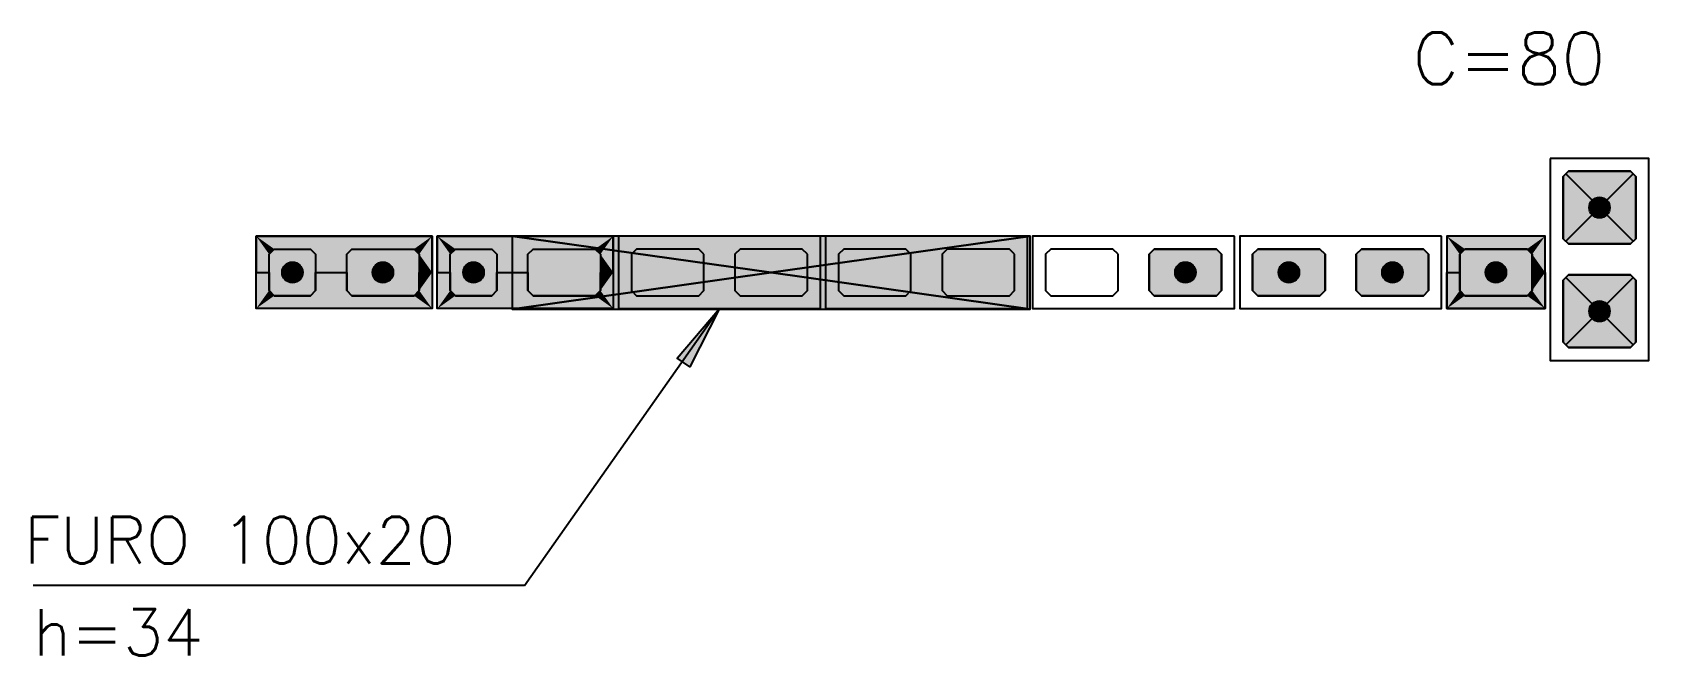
# Model space of a CAD drawing. Extents: x -2 to 121, y -2 to 61.
# Drawn here: x 23.5 to 29.75, y 39.63 to 42.03 of the extents above; entities that cross this region are included whole.
import ezdxf

# ---------------------------------------------------------------- set-up
doc = ezdxf.new("R2010")
doc.units = 0
doc.header["$MEASUREMENT"] = 0
doc.linetypes.add('ESTILO_TQS_0001', pattern=[0.45, 0.3, -0.15])
for name, color, linetype in [('PENA_01', 1, 'CONTINUOUS'), ('PENA_02', 2, 'CONTINUOUS'), ('PENA_03', 3, 'CONTINUOUS'), ('PENA_09', 254, 'CONTINUOUS'), ('PENA_11', 252, 'CONTINUOUS'), ('PENA_21', 100, 'CONTINUOUS'), ('PENA_23', 50, 'CONTINUOUS')]:
    doc.layers.add(name, color=color, linetype=linetype)
doc.styles.get("Standard").update_dxf_attribs({"font": 'ROMANS.SHX'})

msp = doc.modelspace()

# ---------------------------------------------------------------- linework, layer by layer
at = {"layer": 'PENA_01', "linetype": 'Continuous'}
for p, q in [((29.686921, 41.484753), (29.426921, 41.224753)), ((29.686921, 41.224753), (29.426921, 41.484753)), ((29.686921, 40.824753), (29.426921, 41.084753)), ((29.686921, 41.084753), (29.426921, 40.824753))]:
    msp.add_line(p, q, dxfattribs=at)
for points in [[(24.436921, 41.194753), (24.576921, 41.194753), (24.596921, 41.174753), (24.596921, 41.034753), (24.576921, 41.014753), (24.436921, 41.014753), (24.416921, 41.034753), (24.416921, 41.174753), (24.436921, 41.194753)], [(24.736921, 41.194753), (24.976921, 41.194753), (24.996921, 41.174753), (24.996921, 41.034753), (24.976921, 41.014753), (24.736921, 41.014753), (24.716921, 41.034753), (24.716921, 41.174753), (24.736921, 41.194753)], [(25.136921, 41.194753), (25.276921, 41.194753), (25.296921, 41.174753), (25.296921, 41.034753), (25.276921, 41.014753), (25.136921, 41.014753), (25.116921, 41.034753), (25.116921, 41.174753), (25.136921, 41.194753)], [(25.436921, 41.194753), (25.676921, 41.194753), (25.696921, 41.174753), (25.696921, 41.034753), (25.676921, 41.014753), (25.436921, 41.014753), (25.416921, 41.034753), (25.416921, 41.174753), (25.436921, 41.194753)], [(26.096921, 41.174753), (26.076921, 41.194753), (25.836921, 41.194753), (25.816921, 41.174753), (25.816921, 41.034753), (25.836921, 41.014753), (26.076921, 41.014753), (26.096921, 41.034753), (26.096921, 41.174753)], [(26.496921, 41.174753), (26.476921, 41.194753), (26.236921, 41.194753), (26.216921, 41.174753), (26.216921, 41.034753), (26.236921, 41.014753), (26.476921, 41.014753), (26.496921, 41.034753), (26.496921, 41.174753)], [(26.896921, 41.174753), (26.876921, 41.194753), (26.636921, 41.194753), (26.616921, 41.174753), (26.616921, 41.034753), (26.636921, 41.014753), (26.876921, 41.014753), (26.896921, 41.034753), (26.896921, 41.174753)], [(27.296921, 41.174753), (27.276921, 41.194753), (27.036921, 41.194753), (27.016921, 41.174753), (27.016921, 41.034753), (27.036921, 41.014753), (27.276921, 41.014753), (27.296921, 41.034753), (27.296921, 41.174753)], [(27.696921, 41.174753), (27.676921, 41.194753), (27.436921, 41.194753), (27.416921, 41.174753), (27.416921, 41.034753), (27.436921, 41.014753), (27.676921, 41.014753), (27.696921, 41.034753), (27.696921, 41.174753)], [(28.096921, 41.174753), (28.076921, 41.194753), (27.836921, 41.194753), (27.816921, 41.174753), (27.816921, 41.034753), (27.836921, 41.014753), (28.076921, 41.014753), (28.096921, 41.034753), (28.096921, 41.174753)], [(28.496921, 41.174753), (28.476921, 41.194753), (28.236921, 41.194753), (28.216921, 41.174753), (28.216921, 41.034753), (28.236921, 41.014753), (28.476921, 41.014753), (28.496921, 41.034753), (28.496921, 41.174753)], [(28.896921, 41.174753), (28.876921, 41.194753), (28.636921, 41.194753), (28.616921, 41.174753), (28.616921, 41.034753), (28.636921, 41.014753), (28.876921, 41.014753), (28.896921, 41.034753), (28.896921, 41.174753)], [(29.036921, 41.014753), (29.276921, 41.014753), (29.296921, 41.034753), (29.296921, 41.174753), (29.276921, 41.194753), (29.036921, 41.194753), (29.016921, 41.174753), (29.016921, 41.034753), (29.036921, 41.014753)]]:
    msp.add_lwpolyline(points, dxfattribs=at)
at = {"layer": 'PENA_02', "linetype": 'Continuous'}
for points in [[(29.366921, 41.544753), (29.366921, 40.764753), (29.746921, 40.764753), (29.746921, 41.544753), (29.366921, 41.544753)], [(24.366921, 41.244753), (25.046921, 41.244753), (25.046921, 40.964753), (24.366921, 40.964753), (24.366921, 41.244753)], [(25.066921, 41.244753), (25.746921, 41.244753), (25.746921, 40.964753), (25.066921, 40.964753), (25.066921, 41.244753)], [(26.546921, 41.244753), (25.766921, 41.244753), (25.766921, 40.964753), (26.546921, 40.964753), (26.546921, 41.244753)], [(27.346921, 41.244753), (26.566921, 41.244753), (26.566921, 40.964753), (27.346921, 40.964753), (27.346921, 41.244753)], [(28.146921, 41.244753), (27.366921, 41.244753), (27.366921, 40.964753), (28.146921, 40.964753), (28.146921, 41.244753)], [(28.946921, 41.244753), (28.166921, 41.244753), (28.166921, 40.964753), (28.946921, 40.964753), (28.946921, 41.244753)], [(28.966921, 40.964753), (29.346921, 40.964753), (29.346921, 41.244753), (28.966921, 41.244753), (28.966921, 40.964753)]]:
    msp.add_lwpolyline(points, dxfattribs=at)
at = {"layer": 'PENA_02', "linetype": 'ESTILO_TQS_0001'}
for points in [[(29.436921, 41.494753), (29.416921, 41.474753), (29.416921, 41.234753), (29.436921, 41.214753), (29.676921, 41.214753), (29.696921, 41.234753), (29.696921, 41.474753), (29.676921, 41.494753), (29.436921, 41.494753)], [(29.436921, 41.094753), (29.416921, 41.074753), (29.416921, 40.834753), (29.436921, 40.814753), (29.676921, 40.814753), (29.696921, 40.834753), (29.696921, 41.074753), (29.676921, 41.094753), (29.436921, 41.094753)]]:
    msp.add_lwpolyline(points, dxfattribs=at)
at = {"layer": 'PENA_03', "linetype": 'Continuous'}
for p, q in [((27.356911, 41.244755), (25.356914, 40.963229)), ((27.356911, 40.96323), (25.356914, 41.244754)), ((25.403508, 39.896504), (26.156921, 40.964753)), ((25.403508, 39.896504), (23.505738, 39.896504))]:
    msp.add_line(p, q, dxfattribs=at)
for points in [[(29.676921, 41.494753), (29.696921, 41.474753), (29.696921, 41.234753), (29.676921, 41.214753), (29.436921, 41.214753), (29.416921, 41.234753), (29.416921, 41.474753), (29.436921, 41.494753), (29.676921, 41.494753)], [(24.576921, 41.194753), (24.596921, 41.174753), (24.596921, 41.034753), (24.576921, 41.014753), (24.436921, 41.014753), (24.416921, 41.034753), (24.416921, 41.174753), (24.436921, 41.194753), (24.576921, 41.194753)], [(24.996921, 41.034753), (24.976921, 41.014753), (24.736921, 41.014753), (24.716921, 41.034753), (24.716921, 41.174753), (24.736921, 41.194753), (24.976921, 41.194753), (24.996921, 41.174753), (24.996921, 41.034753)], [(25.276921, 41.194753), (25.296921, 41.174753), (25.296921, 41.034753), (25.276921, 41.014753), (25.136921, 41.014753), (25.116921, 41.034753), (25.116921, 41.174753), (25.136921, 41.194753), (25.276921, 41.194753)], [(28.096921, 41.034753), (28.076921, 41.014753), (27.836921, 41.014753), (27.816921, 41.034753), (27.816921, 41.174753), (27.836921, 41.194753), (28.076921, 41.194753), (28.096921, 41.174753), (28.096921, 41.034753)], [(28.496921, 41.034753), (28.476921, 41.014753), (28.236921, 41.014753), (28.216921, 41.034753), (28.216921, 41.174753), (28.236921, 41.194753), (28.476921, 41.194753), (28.496921, 41.174753), (28.496921, 41.034753)], [(28.896921, 41.034753), (28.876921, 41.014753), (28.636921, 41.014753), (28.616921, 41.034753), (28.616921, 41.174753), (28.636921, 41.194753), (28.876921, 41.194753), (28.896921, 41.174753), (28.896921, 41.034753)], [(29.296921, 41.034753), (29.276921, 41.014753), (29.036921, 41.014753), (29.016921, 41.034753), (29.016921, 41.174753), (29.036921, 41.194753), (29.276921, 41.194753), (29.296921, 41.174753), (29.296921, 41.034753)], [(29.676921, 41.094753), (29.696921, 41.074753), (29.696921, 40.834753), (29.676921, 40.814753), (29.436921, 40.814753), (29.416921, 40.834753), (29.416921, 41.074753), (29.436921, 41.094753), (29.676921, 41.094753)], [(26.156921, 40.964753), (26.042257, 40.740693), (25.993758, 40.773107), (26.156921, 40.964753)]]:
    msp.add_lwpolyline(points, dxfattribs=at)
for centre in [(29.556921, 41.354753), (24.506921, 41.104753), (24.856921, 41.104753), (25.206921, 41.104753), (27.956921, 41.104753), (28.356921, 41.104753), (28.756921, 41.104753), (29.156921, 41.104753), (29.556921, 40.954753)]:
    msp.add_circle(centre, 0.04, dxfattribs=at)
for points in [[(29.596921, 41.354753), (29.536921, 41.389394), (29.519333, 41.368434)], [(29.596921, 41.354753), (29.519333, 41.368434), (29.519333, 41.341073)], [(29.596921, 41.354753), (29.519333, 41.341073), (29.536921, 41.320112)], [(29.596921, 41.354753), (29.563867, 41.394146), (29.536921, 41.389394)], [(29.596921, 41.354753), (29.536921, 41.320112), (29.563867, 41.315361)], [(29.596921, 41.354753), (29.587563, 41.380465), (29.563867, 41.394146)], [(29.596921, 41.354753), (29.563867, 41.315361), (29.587563, 41.329042)], [(29.596921, 41.354753), (29.587563, 41.329042), (29.596921, 41.354753)], [(24.546921, 41.104753), (24.486921, 41.139394), (24.469333, 41.118434)], [(24.546921, 41.104753), (24.469333, 41.118434), (24.469333, 41.091073)], [(24.546921, 41.104753), (24.469333, 41.091073), (24.486921, 41.070112)], [(24.546921, 41.104753), (24.513867, 41.144146), (24.486921, 41.139394)], [(24.546921, 41.104753), (24.486921, 41.070112), (24.513867, 41.065361)], [(24.546921, 41.104753), (24.537563, 41.130465), (24.513867, 41.144146)], [(24.546921, 41.104753), (24.513867, 41.065361), (24.537563, 41.079042)], [(24.546921, 41.104753), (24.537563, 41.079042), (24.546921, 41.104753)], [(24.896921, 41.104753), (24.836921, 41.139394), (24.819333, 41.118434)], [(24.896921, 41.104753), (24.819333, 41.118434), (24.819333, 41.091073)], [(24.896921, 41.104753), (24.819333, 41.091073), (24.836921, 41.070112)], [(24.896921, 41.104753), (24.863867, 41.144146), (24.836921, 41.139394)], [(24.896921, 41.104753), (24.836921, 41.070112), (24.863867, 41.065361)], [(24.896921, 41.104753), (24.887563, 41.130465), (24.863867, 41.144146)], [(24.896921, 41.104753), (24.863867, 41.065361), (24.887563, 41.079042)], [(24.896921, 41.104753), (24.887563, 41.079042), (24.896921, 41.104753)], [(25.246921, 41.104753), (25.186921, 41.139394), (25.169333, 41.118434)], [(25.246921, 41.104753), (25.169333, 41.118434), (25.169333, 41.091073)], [(25.246921, 41.104753), (25.169333, 41.091073), (25.186921, 41.070112)], [(25.246921, 41.104753), (25.213867, 41.144146), (25.186921, 41.139394)], [(25.246921, 41.104753), (25.186921, 41.070112), (25.213867, 41.065361)], [(25.246921, 41.104753), (25.237563, 41.130465), (25.213867, 41.144146)], [(25.246921, 41.104753), (25.213867, 41.065361), (25.237563, 41.079042)], [(25.246921, 41.104753), (25.237563, 41.079042), (25.246921, 41.104753)], [(27.996921, 41.104753), (27.936921, 41.139394), (27.919333, 41.118434)], [(27.996921, 41.104753), (27.919333, 41.118434), (27.919333, 41.091073)], [(27.996921, 41.104753), (27.919333, 41.091073), (27.936921, 41.070112)], [(27.996921, 41.104753), (27.963867, 41.144146), (27.936921, 41.139394)], [(27.996921, 41.104753), (27.936921, 41.070112), (27.963867, 41.065361)], [(27.996921, 41.104753), (27.987563, 41.130465), (27.963867, 41.144146)], [(27.996921, 41.104753), (27.963867, 41.065361), (27.987563, 41.079042)], [(27.996921, 41.104753), (27.987563, 41.079042), (27.996921, 41.104753)], [(28.396921, 41.104753), (28.336921, 41.139394), (28.319333, 41.118434)], [(28.396921, 41.104753), (28.319333, 41.118434), (28.319333, 41.091073)], [(28.396921, 41.104753), (28.319333, 41.091073), (28.336921, 41.070112)], [(28.396921, 41.104753), (28.363867, 41.144146), (28.336921, 41.139394)], [(28.396921, 41.104753), (28.336921, 41.070112), (28.363867, 41.065361)], [(28.396921, 41.104753), (28.387563, 41.130465), (28.363867, 41.144146)], [(28.396921, 41.104753), (28.363867, 41.065361), (28.387563, 41.079042)], [(28.396921, 41.104753), (28.387563, 41.079042), (28.396921, 41.104753)], [(28.796921, 41.104753), (28.736921, 41.139394), (28.719333, 41.118434)], [(28.796921, 41.104753), (28.719333, 41.118434), (28.719333, 41.091073)], [(28.796921, 41.104753), (28.719333, 41.091073), (28.736921, 41.070112)], [(28.796921, 41.104753), (28.763867, 41.144146), (28.736921, 41.139394)], [(28.796921, 41.104753), (28.736921, 41.070112), (28.763867, 41.065361)], [(28.796921, 41.104753), (28.787563, 41.130465), (28.763867, 41.144146)], [(28.796921, 41.104753), (28.763867, 41.065361), (28.787563, 41.079042)], [(28.796921, 41.104753), (28.787563, 41.079042), (28.796921, 41.104753)], [(29.196921, 41.104753), (29.136921, 41.139394), (29.119333, 41.118434)], [(29.196921, 41.104753), (29.119333, 41.118434), (29.119333, 41.091073)], [(29.196921, 41.104753), (29.119333, 41.091073), (29.136921, 41.070112)], [(29.196921, 41.104753), (29.163867, 41.144146), (29.136921, 41.139394)], [(29.196921, 41.104753), (29.136921, 41.070112), (29.163867, 41.065361)], [(29.196921, 41.104753), (29.187563, 41.130465), (29.163867, 41.144146)], [(29.196921, 41.104753), (29.163867, 41.065361), (29.187563, 41.079042)], [(29.196921, 41.104753), (29.187563, 41.079042), (29.196921, 41.104753)], [(29.596921, 40.954753), (29.536921, 40.989394), (29.519333, 40.968434)], [(29.596921, 40.954753), (29.519333, 40.968434), (29.519333, 40.941073)], [(29.596921, 40.954753), (29.563867, 40.994146), (29.536921, 40.989394)], [(29.596921, 40.954753), (29.587563, 40.980465), (29.563867, 40.994146)], [(26.156921, 40.964753), (26.042257, 40.740693), (25.993758, 40.773107)], [(26.156921, 40.964753), (25.993758, 40.773107), (26.156921, 40.964753)], [(29.596921, 40.954753), (29.519333, 40.941073), (29.536921, 40.920112)], [(29.596921, 40.954753), (29.536921, 40.920112), (29.563867, 40.915361)], [(29.596921, 40.954753), (29.563867, 40.915361), (29.587563, 40.929042)], [(29.596921, 40.954753), (29.587563, 40.929042), (29.596921, 40.954753)]]:
    msp.add_solid(points, dxfattribs=at)
at = {"layer": 'PENA_09', "linetype": 'Continuous'}
for points in [[(25.356921, 41.244753), (25.356143, 41.244753), (25.35614, 40.963229), (25.356914, 40.963229), (26.356912, 41.103992), (25.356921, 41.244753)], [(26.356912, 41.103992), (27.356904, 41.244754), (25.356921, 41.244753), (26.356912, 41.103992)], [(27.356911, 40.96323), (27.356914, 41.244754), (27.356904, 41.244754), (26.356912, 41.103992), (27.356911, 40.96323)], [(25.356914, 40.963229), (27.356911, 40.96323), (26.356912, 41.103992), (25.356914, 40.963229)]]:
    msp.add_lwpolyline(points, dxfattribs=at)
for points in [[(25.356921, 41.244753), (25.356921, 41.244753), (25.35614, 40.963229)], [(25.356921, 41.244753), (25.35614, 40.963229), (25.35614, 40.963229)], [(25.356921, 41.244753), (25.35614, 40.963229), (26.356912, 41.103992)], [(26.356912, 41.103992), (27.356904, 41.244754), (25.356921, 41.244753)], [(26.356912, 41.103992), (25.356921, 41.244753), (26.356912, 41.103992)], [(25.356921, 41.244753), (26.356912, 41.103992), (25.356921, 41.244753)], [(27.356911, 40.96323), (27.356914, 41.244754), (26.356912, 41.103992)], [(27.356911, 40.96323), (27.356914, 41.244754), (27.356914, 41.244754)], [(25.356914, 40.963229), (27.356911, 40.96323), (26.356912, 41.103992)], [(25.356914, 40.963229), (26.356912, 41.103992), (25.356914, 40.963229)], [(27.356911, 40.96323), (26.356912, 41.103992), (27.356911, 40.96323)]]:
    msp.add_solid(points, dxfattribs=at)
at = {"layer": 'PENA_11', "linetype": 'Continuous'}
for points in [[(29.676921, 41.494753), (29.436921, 41.214753), (29.416921, 41.234753)], [(29.676921, 41.494753), (29.416921, 41.234753), (29.416921, 41.474753)], [(29.676921, 41.494753), (29.416921, 41.474753), (29.436921, 41.494753)], [(29.676921, 41.494753), (29.676921, 41.214753), (29.436921, 41.214753)], [(29.676921, 41.494753), (29.436921, 41.494753), (29.676921, 41.494753)], [(29.676921, 41.494753), (29.696921, 41.474753), (29.696921, 41.234753)], [(29.676921, 41.494753), (29.696921, 41.234753), (29.676921, 41.214753)], [(24.576921, 41.194753), (24.436921, 41.014753), (24.416921, 41.034753)], [(24.576921, 41.194753), (24.416921, 41.034753), (24.416921, 41.174753)], [(24.576921, 41.194753), (24.416921, 41.174753), (24.436921, 41.194753)], [(24.576921, 41.194753), (24.576921, 41.014753), (24.436921, 41.014753)], [(24.576921, 41.194753), (24.436921, 41.194753), (24.576921, 41.194753)], [(24.576921, 41.194753), (24.596921, 41.174753), (24.596921, 41.034753)], [(24.576921, 41.194753), (24.596921, 41.034753), (24.576921, 41.014753)], [(24.996921, 41.034753), (24.716921, 41.174753), (24.736921, 41.194753)], [(24.996921, 41.034753), (24.716921, 41.034753), (24.716921, 41.174753)], [(24.996921, 41.034753), (24.736921, 41.194753), (24.976921, 41.194753)], [(24.996921, 41.034753), (24.976921, 41.194753), (24.996921, 41.174753)], [(24.996921, 41.034753), (24.996921, 41.174753), (24.996921, 41.034753)], [(25.276921, 41.194753), (25.136921, 41.014753), (25.116921, 41.034753)], [(25.276921, 41.194753), (25.116921, 41.034753), (25.116921, 41.174753)], [(25.276921, 41.194753), (25.116921, 41.174753), (25.136921, 41.194753)], [(25.276921, 41.194753), (25.276921, 41.014753), (25.136921, 41.014753)], [(25.276921, 41.194753), (25.136921, 41.194753), (25.276921, 41.194753)], [(25.276921, 41.194753), (25.296921, 41.174753), (25.296921, 41.034753)], [(25.276921, 41.194753), (25.296921, 41.034753), (25.276921, 41.014753)], [(28.096921, 41.034753), (27.816921, 41.174753), (27.836921, 41.194753)], [(28.096921, 41.034753), (27.816921, 41.034753), (27.816921, 41.174753)], [(28.096921, 41.034753), (27.836921, 41.194753), (28.076921, 41.194753)], [(28.096921, 41.034753), (28.076921, 41.194753), (28.096921, 41.174753)], [(28.096921, 41.034753), (28.096921, 41.174753), (28.096921, 41.034753)], [(28.496921, 41.034753), (28.216921, 41.174753), (28.236921, 41.194753)], [(28.496921, 41.034753), (28.216921, 41.034753), (28.216921, 41.174753)], [(28.496921, 41.034753), (28.236921, 41.194753), (28.476921, 41.194753)], [(28.496921, 41.034753), (28.476921, 41.194753), (28.496921, 41.174753)], [(28.496921, 41.034753), (28.496921, 41.174753), (28.496921, 41.034753)], [(28.896921, 41.034753), (28.616921, 41.174753), (28.636921, 41.194753)], [(28.896921, 41.034753), (28.616921, 41.034753), (28.616921, 41.174753)], [(28.896921, 41.034753), (28.636921, 41.194753), (28.876921, 41.194753)], [(28.896921, 41.034753), (28.876921, 41.194753), (28.896921, 41.174753)], [(28.896921, 41.034753), (28.896921, 41.174753), (28.896921, 41.034753)], [(29.296921, 41.034753), (29.016921, 41.174753), (29.036921, 41.194753)], [(29.296921, 41.034753), (29.016921, 41.034753), (29.016921, 41.174753)], [(29.296921, 41.034753), (29.036921, 41.194753), (29.276921, 41.194753)], [(29.296921, 41.034753), (29.276921, 41.194753), (29.296921, 41.174753)], [(29.296921, 41.034753), (29.296921, 41.174753), (29.296921, 41.034753)], [(29.676921, 41.094753), (29.436921, 40.814753), (29.416921, 40.834753)], [(29.676921, 41.094753), (29.416921, 40.834753), (29.416921, 41.074753)], [(29.676921, 41.094753), (29.416921, 41.074753), (29.436921, 41.094753)], [(29.676921, 41.094753), (29.676921, 40.814753), (29.436921, 40.814753)], [(29.676921, 41.094753), (29.436921, 41.094753), (29.676921, 41.094753)], [(29.676921, 41.094753), (29.696921, 41.074753), (29.696921, 40.834753)], [(29.676921, 41.094753), (29.696921, 40.834753), (29.676921, 40.814753)], [(24.996921, 41.034753), (24.736921, 41.014753), (24.716921, 41.034753)], [(24.996921, 41.034753), (24.976921, 41.014753), (24.736921, 41.014753)], [(28.096921, 41.034753), (27.836921, 41.014753), (27.816921, 41.034753)], [(28.096921, 41.034753), (28.076921, 41.014753), (27.836921, 41.014753)], [(28.496921, 41.034753), (28.236921, 41.014753), (28.216921, 41.034753)], [(28.496921, 41.034753), (28.476921, 41.014753), (28.236921, 41.014753)], [(28.896921, 41.034753), (28.636921, 41.014753), (28.616921, 41.034753)], [(28.896921, 41.034753), (28.876921, 41.014753), (28.636921, 41.014753)], [(29.296921, 41.034753), (29.036921, 41.014753), (29.016921, 41.034753)], [(29.296921, 41.034753), (29.276921, 41.014753), (29.036921, 41.014753)]]:
    msp.add_solid(points, dxfattribs=at)
at = {"layer": 'PENA_21', "linetype": 'Continuous'}
for points in [[(24.366921, 41.104753), (24.416921, 41.104753), (24.416921, 41.174753), (24.436921, 41.194753), (24.576921, 41.194753), (24.596921, 41.174753), (24.596921, 41.104753), (24.716921, 41.104753), (24.716921, 41.174753), (24.736921, 41.194753), (24.976921, 41.194753), (24.996921, 41.174753), (24.996921, 41.104753), (25.046921, 41.104753), (25.046921, 41.244753), (24.366921, 41.244753), (24.366921, 41.104753)], [(25.066921, 41.104753), (25.116921, 41.104753), (25.116921, 41.174753), (25.136921, 41.194753), (25.276921, 41.194753), (25.296921, 41.174753), (25.296921, 41.104753), (25.416921, 41.104753), (25.416921, 41.174753), (25.436921, 41.194753), (25.676921, 41.194753), (25.696921, 41.174753), (25.696921, 41.104753), (25.746921, 41.104753), (25.746921, 41.244753), (25.066921, 41.244753), (25.066921, 41.104753)], [(24.366921, 41.104753), (24.416921, 41.104753), (24.416921, 41.034753), (24.436921, 41.014753), (24.576921, 41.014753), (24.596921, 41.034753), (24.596921, 41.104753), (24.716921, 41.104753), (24.716921, 41.034753), (24.736921, 41.014753), (24.976921, 41.014753), (24.996921, 41.034753), (24.996921, 41.104753), (25.046921, 41.104753), (25.046921, 40.964753), (24.366921, 40.964753), (24.366921, 41.104753)], [(25.066921, 41.104753), (25.116921, 41.104753), (25.116921, 41.034753), (25.136921, 41.014753), (25.276921, 41.014753), (25.296921, 41.034753), (25.296921, 41.104753), (25.416921, 41.104753), (25.416921, 41.034753), (25.436921, 41.014753), (25.676921, 41.014753), (25.696921, 41.034753), (25.696921, 41.104753), (25.746921, 41.104753), (25.746921, 40.964753), (25.066921, 40.964753), (25.066921, 41.104753)]]:
    msp.add_lwpolyline(points, dxfattribs=at)
for points in [[(25.046921, 41.244753), (24.366921, 41.244753), (24.436921, 41.194753)], [(24.366921, 41.244753), (24.366921, 41.104753), (24.416921, 41.104753)], [(24.366921, 41.244753), (24.416921, 41.104753), (24.416921, 41.174753)], [(24.366921, 41.244753), (24.416921, 41.174753), (24.436921, 41.194753)], [(25.046921, 41.244753), (24.436921, 41.194753), (24.576921, 41.194753)], [(25.046921, 41.244753), (24.576921, 41.194753), (24.596921, 41.174753)], [(25.046921, 41.244753), (24.596921, 41.174753), (24.736921, 41.194753)], [(25.046921, 41.244753), (24.736921, 41.194753), (24.976921, 41.194753)], [(25.046921, 41.244753), (24.976921, 41.194753), (24.996921, 41.174753)], [(25.046921, 41.244753), (24.996921, 41.174753), (25.046921, 41.104753)], [(25.746921, 41.244753), (25.066921, 41.244753), (25.136921, 41.194753)], [(25.066921, 41.244753), (25.066921, 41.104753), (25.116921, 41.104753)], [(25.066921, 41.244753), (25.116921, 41.104753), (25.116921, 41.174753)], [(25.066921, 41.244753), (25.116921, 41.174753), (25.136921, 41.194753)], [(25.746921, 41.244753), (25.136921, 41.194753), (25.276921, 41.194753)], [(25.746921, 41.244753), (25.276921, 41.194753), (25.296921, 41.174753)], [(25.746921, 41.244753), (25.296921, 41.174753), (25.436921, 41.194753)], [(25.746921, 41.244753), (25.436921, 41.194753), (25.676921, 41.194753)], [(25.746921, 41.244753), (25.676921, 41.194753), (25.696921, 41.174753)], [(25.746921, 41.244753), (25.696921, 41.174753), (25.746921, 41.104753)], [(24.596921, 41.174753), (24.716921, 41.174753), (24.736921, 41.194753)], [(24.596921, 41.174753), (24.596921, 41.104753), (24.716921, 41.104753)], [(24.596921, 41.174753), (24.716921, 41.104753), (24.716921, 41.174753)], [(25.046921, 41.104753), (24.996921, 41.174753), (24.996921, 41.104753)], [(25.296921, 41.174753), (25.416921, 41.174753), (25.436921, 41.194753)], [(25.296921, 41.174753), (25.296921, 41.104753), (25.416921, 41.104753)], [(25.296921, 41.174753), (25.416921, 41.104753), (25.416921, 41.174753)], [(25.746921, 41.104753), (25.696921, 41.174753), (25.696921, 41.104753)], [(24.366921, 40.964753), (24.366921, 41.104753), (24.416921, 41.104753)], [(24.366921, 40.964753), (24.416921, 41.104753), (24.416921, 41.034753)], [(24.596921, 41.034753), (24.596921, 41.104753), (24.716921, 41.104753)], [(24.596921, 41.034753), (24.716921, 41.104753), (24.716921, 41.034753)], [(25.046921, 40.964753), (24.996921, 41.034753), (25.046921, 41.104753)], [(25.046921, 41.104753), (24.996921, 41.034753), (24.996921, 41.104753)], [(25.066921, 40.964753), (25.066921, 41.104753), (25.116921, 41.104753)], [(25.066921, 40.964753), (25.116921, 41.104753), (25.116921, 41.034753)], [(25.296921, 41.034753), (25.296921, 41.104753), (25.416921, 41.104753)], [(25.296921, 41.034753), (25.416921, 41.104753), (25.416921, 41.034753)], [(25.746921, 40.964753), (25.696921, 41.034753), (25.746921, 41.104753)], [(25.746921, 41.104753), (25.696921, 41.034753), (25.696921, 41.104753)], [(24.366921, 40.964753), (24.416921, 41.034753), (24.436921, 41.014753)], [(25.046921, 40.964753), (24.576921, 41.014753), (24.596921, 41.034753)], [(25.046921, 40.964753), (24.596921, 41.034753), (24.736921, 41.014753)], [(24.596921, 41.034753), (24.716921, 41.034753), (24.736921, 41.014753)], [(25.046921, 40.964753), (24.976921, 41.014753), (24.996921, 41.034753)], [(25.066921, 40.964753), (25.116921, 41.034753), (25.136921, 41.014753)], [(25.746921, 40.964753), (25.276921, 41.014753), (25.296921, 41.034753)], [(25.746921, 40.964753), (25.296921, 41.034753), (25.436921, 41.014753)], [(25.296921, 41.034753), (25.416921, 41.034753), (25.436921, 41.014753)], [(25.746921, 40.964753), (25.676921, 41.014753), (25.696921, 41.034753)], [(25.046921, 40.964753), (24.366921, 40.964753), (24.436921, 41.014753)], [(25.046921, 40.964753), (24.436921, 41.014753), (24.576921, 41.014753)], [(25.046921, 40.964753), (24.736921, 41.014753), (24.976921, 41.014753)], [(25.746921, 40.964753), (25.066921, 40.964753), (25.136921, 41.014753)], [(25.746921, 40.964753), (25.136921, 41.014753), (25.276921, 41.014753)], [(25.746921, 40.964753), (25.436921, 41.014753), (25.676921, 41.014753)]]:
    msp.add_solid(points, dxfattribs=at)
at = {"layer": 'PENA_23', "linetype": 'Continuous'}
for points in [[(29.296921, 41.104753), (29.346921, 41.104753), (29.346921, 41.244753), (28.966921, 41.244753), (28.966921, 41.104753), (29.016921, 41.104753), (29.016921, 41.174753), (29.036921, 41.194753), (29.276921, 41.194753), (29.296921, 41.174753), (29.296921, 41.104753)], [(29.296921, 41.104753), (29.346921, 41.104753), (29.346921, 40.964753), (28.966921, 40.964753), (28.966921, 41.104753), (29.016921, 41.104753), (29.016921, 41.034753), (29.036921, 41.014753), (29.276921, 41.014753), (29.296921, 41.034753), (29.296921, 41.104753)]]:
    msp.add_lwpolyline(points, dxfattribs=at)
for points in [[(29.346921, 41.244753), (28.966921, 41.244753), (29.036921, 41.194753)], [(28.966921, 41.244753), (28.966921, 41.104753), (29.016921, 41.104753)], [(28.966921, 41.244753), (29.016921, 41.104753), (29.016921, 41.174753)], [(28.966921, 41.244753), (29.016921, 41.174753), (29.036921, 41.194753)], [(29.346921, 41.244753), (29.036921, 41.194753), (29.276921, 41.194753)], [(29.346921, 41.244753), (29.276921, 41.194753), (29.296921, 41.174753)], [(29.346921, 41.244753), (29.296921, 41.174753), (29.346921, 41.104753)], [(29.346921, 41.104753), (29.296921, 41.174753), (29.296921, 41.104753)], [(28.966921, 40.964753), (28.966921, 41.104753), (29.016921, 41.104753)], [(28.966921, 40.964753), (29.016921, 41.104753), (29.016921, 41.034753)], [(29.346921, 40.964753), (29.296921, 41.034753), (29.346921, 41.104753)], [(29.346921, 41.104753), (29.296921, 41.034753), (29.296921, 41.104753)], [(28.966921, 40.964753), (29.016921, 41.034753), (29.036921, 41.014753)], [(29.346921, 40.964753), (29.276921, 41.014753), (29.296921, 41.034753)], [(29.346921, 40.964753), (28.966921, 40.964753), (29.036921, 41.014753)], [(29.346921, 40.964753), (29.036921, 41.014753), (29.276921, 41.014753)]]:
    msp.add_solid(points, dxfattribs=at)

# ---------------------------------------------------------------- texts
at = {"layer": 'PENA_03', "linetype": 'Continuous'}
for s, height, p in [('C=80', 0.2, (28.834677, 41.831144)), ('FURO 100x20', 0.18, (23.471414, 39.981277)), ('h=34', 0.18, (23.506036, 39.625399))]:
    msp.add_text(s, height=height, dxfattribs=at).set_placement(p)

doc.saveas('drawing.dxf')
